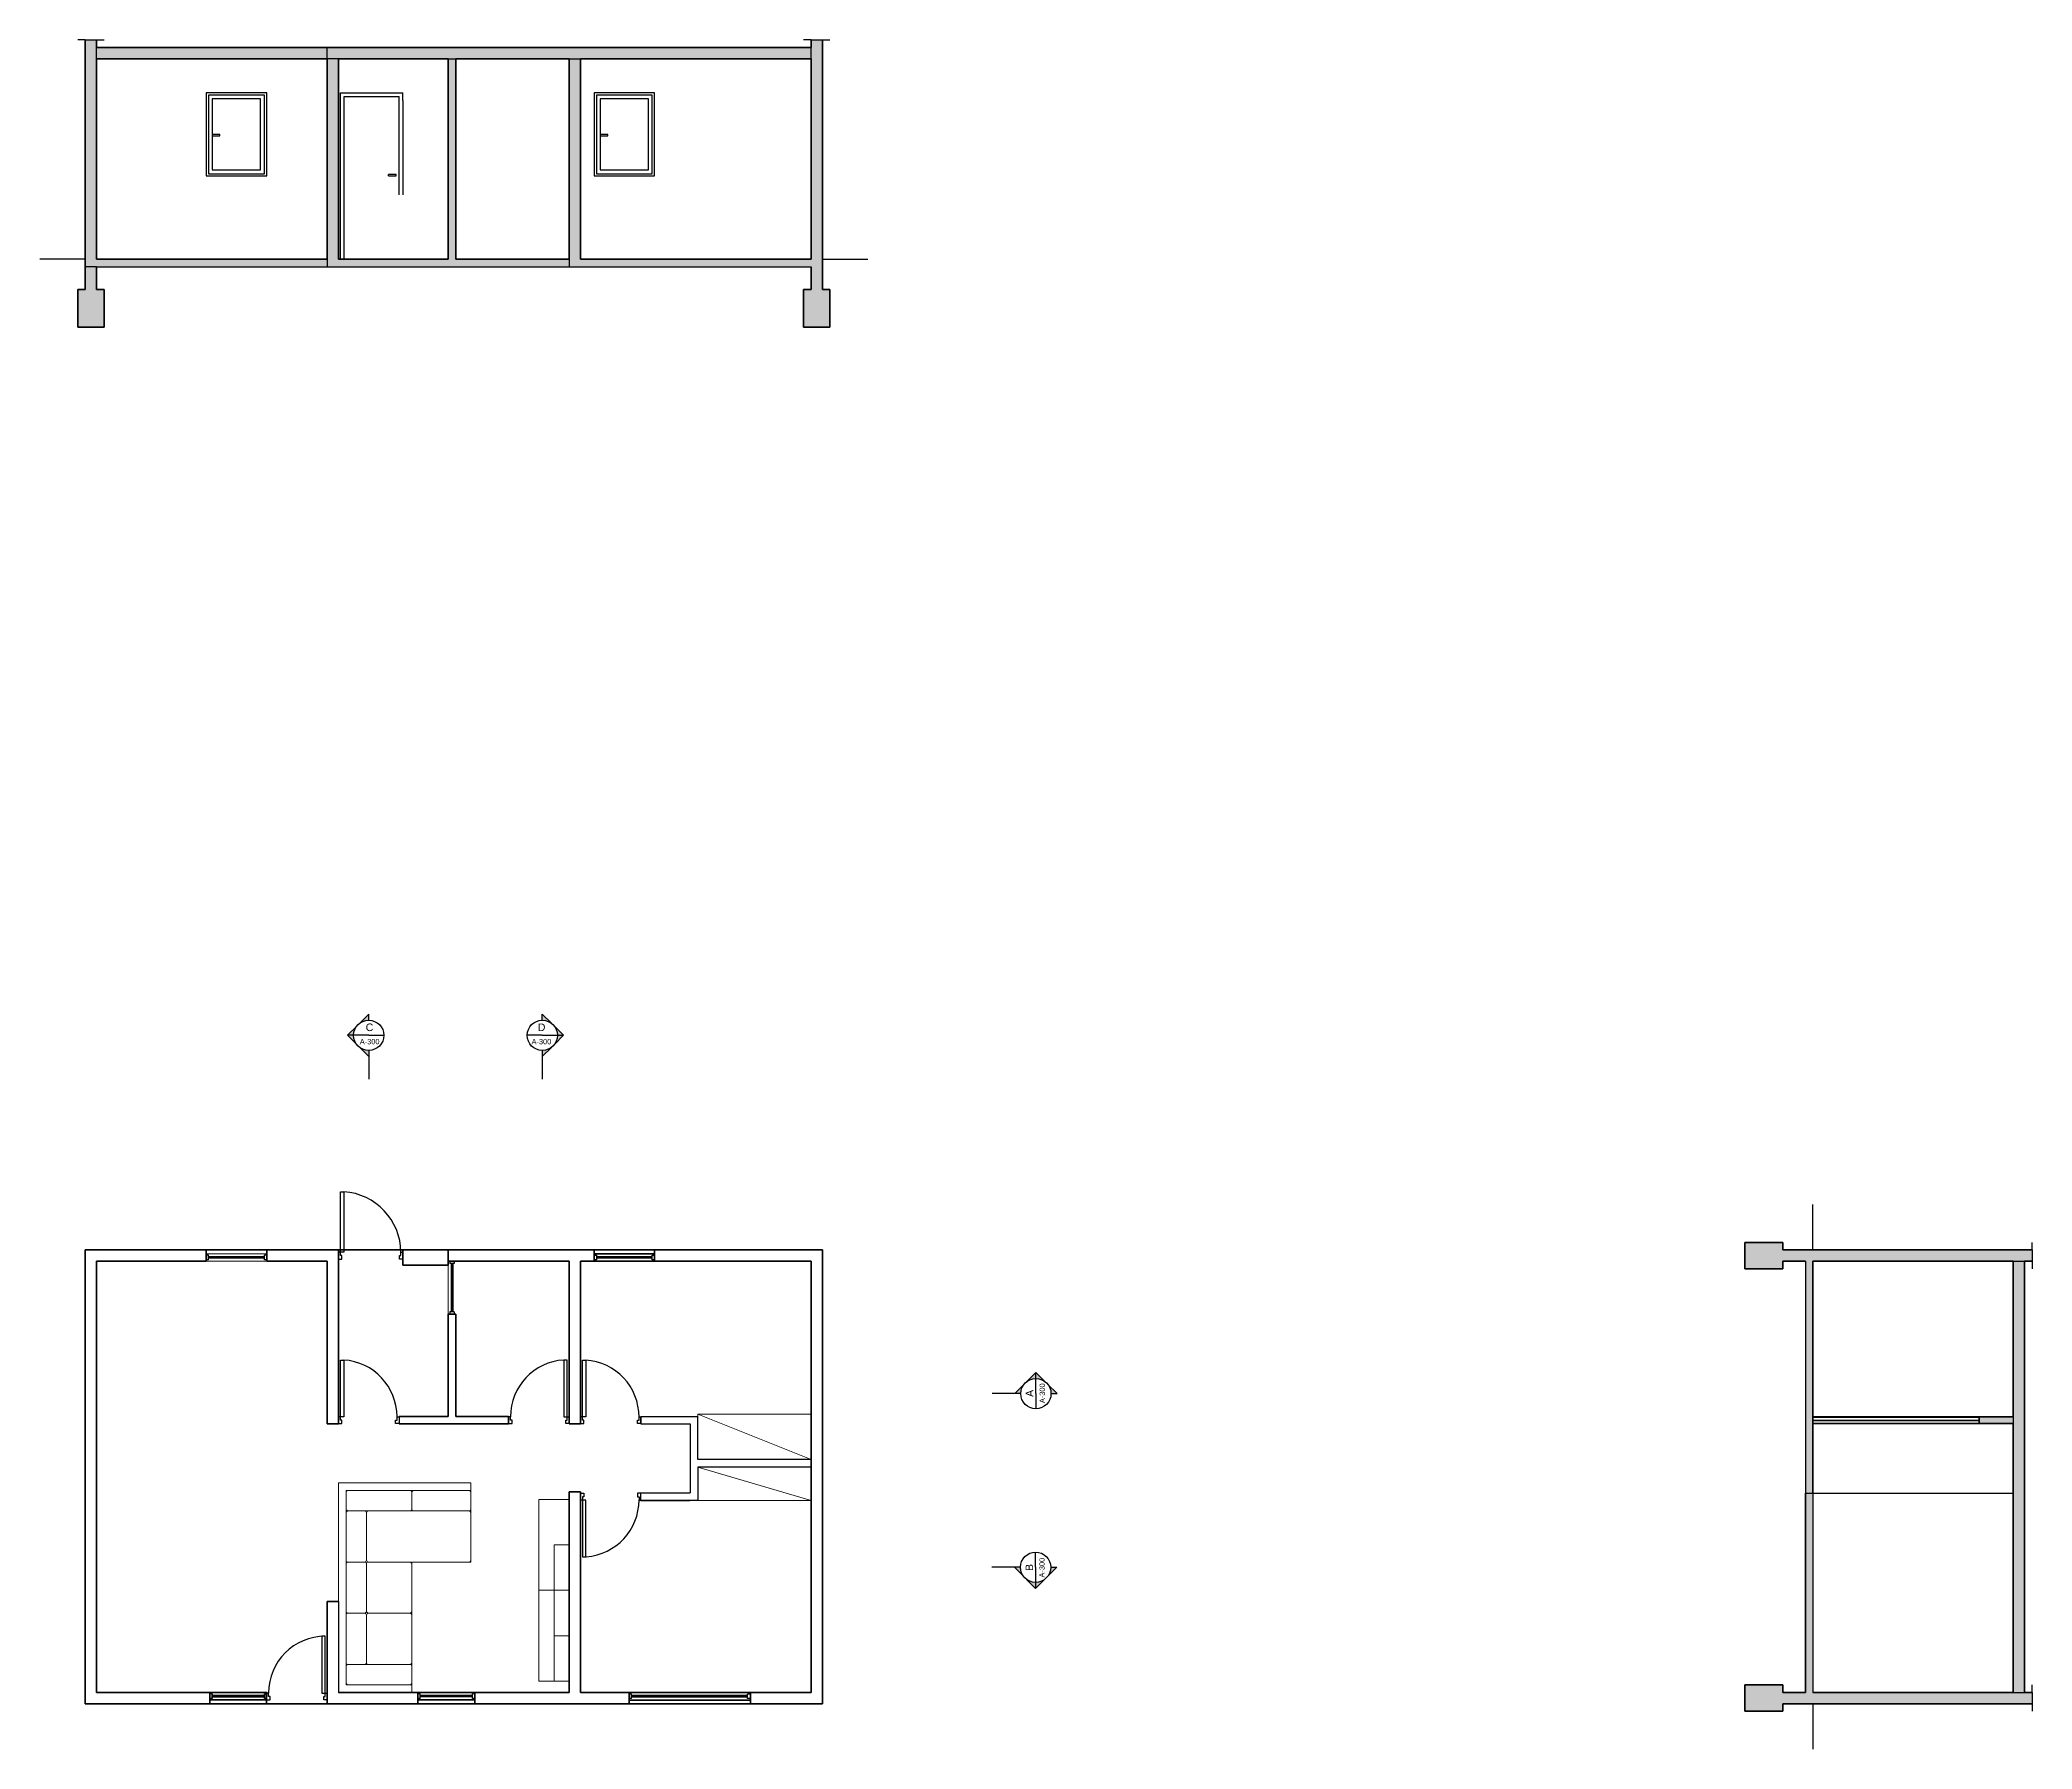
# Model space of a CAD drawing. Header units: millimetres. Extents: x -15.3 to 26.3, y -6.6 to 31.3.
# Drawn here: x -0.01 to 26.34, y 8.68 to 31.28 of the extents above; entities that cross this region are included whole.
import ezdxf

# ---------------------------------------------------------------- set-up
doc = ezdxf.new("R2010")
doc.units = ezdxf.units.MM
doc.linetypes.add('ACAD_ISO10W100', pattern=[18, 12, -3, 0, -3])
doc.linetypes.add('HIDDEN', pattern=[0.375, 0.25, -0.125])
for name, color, linetype, lineweight in [('A-DOOR-FULL', 4, 'Continuous', 25), ('A-FLOR-LEVL', 7, 'Continuous', 35), ('A-FURN', 8, 'Continuous', 18), ('A-GLAZ-FULL', 4, 'Continuous', 25), ('A-SECT-MCUT', 7, 'Continuous', 35), ('A-WALL-FULL', 7, 'Continuous', 35), ('A-WALL-FULL-EXTR', 7, 'Continuous', 35), ('A-WALL-FULL-INTR', 7, 'Continuous', 35)]:
    doc.layers.add(name, color=color, linetype=linetype, lineweight=lineweight)
for name, color, linetype in [('Infissi', 5, 'Continuous'), ('retino', 254, 'ACAD_ISO10W100'), ('sezioni', 7, 'ACAD_ISO10W100')]:
    doc.layers.add(name, color=color, linetype=linetype)
doc.styles.get("Standard").update_dxf_attribs({"font": 'arial.ttf'})

msp = doc.modelspace()

# ---------------------------------------------------------------- hatches: boundary and pattern name
at = {"layer": 'Infissi'}
h = msp.add_hatch(color=256, dxfattribs=at)
h.dxf.hatch_style = 1
h.paths.add_polyline_path([(4.336, 17.917, -0.162278), (4.216, 17.957), (4.336, 17.837), (4.336, 17.847), (4.336, 17.867)])
h.paths.add_polyline_path([(4.136, 18.117), (4.086, 18.117), (4.066, 18.117), (4.056, 18.117), (4.176, 17.997, -0.162278)])
h.paths.add_polyline_path([(4.176, 18.237), (4.056, 18.117), (4.066, 18.117), (4.086, 18.117), (4.136, 18.117, -0.162278)])
h.paths.add_polyline_path([(4.336, 18.367), (4.336, 18.397), (4.216, 18.277, -0.162278), (4.336, 18.317)])
h = msp.add_hatch(color=256, dxfattribs=at)
h.dxf.hatch_style = 1
h.paths.add_polyline_path([(6.751, 17.957, -0.162278), (6.631, 17.917), (6.631, 17.867), (6.631, 17.847), (6.631, 17.837)])
h.paths.add_polyline_path([(6.911, 18.117), (6.901, 18.117), (6.881, 18.117), (6.831, 18.117, -0.162278), (6.791, 17.997)])
h.paths.add_polyline_path([(6.791, 18.237, -0.162278), (6.831, 18.117), (6.881, 18.117), (6.901, 18.117), (6.911, 18.117)])
h.paths.add_polyline_path([(6.631, 18.397), (6.631, 18.367), (6.631, 18.317, -0.162278), (6.751, 18.277)])
h = msp.add_hatch(color=256, dxfattribs=at)
h.dxf.hatch_style = 1
h.paths.add_polyline_path([(12.999, 13.499), (12.879, 13.379), (12.889, 13.379), (12.909, 13.379), (12.959, 13.379, -0.162278)])
h.paths.add_polyline_path([(13.159, 13.629), (13.159, 13.649), (13.159, 13.659), (13.039, 13.539, -0.162278), (13.159, 13.579)])
h.paths.add_polyline_path([(13.159, 13.659), (13.159, 13.649), (13.159, 13.629), (13.159, 13.579, -0.162278), (13.279, 13.539)])
h.paths.add_polyline_path([(13.319, 13.499, -0.162278), (13.359, 13.379), (13.409, 13.379), (13.439, 13.379)])
h = msp.add_hatch(color=256, dxfattribs=at)
h.dxf.hatch_style = 1
edge = h.paths.add_edge_path()
edge.add_line((12.955, 11.084), (12.905, 11.084))
edge.add_line((12.905, 11.084), (12.877, 11.084))
edge.add_line((12.877, 11.084), (12.875, 11.084))
edge.add_line((12.875, 11.084), (12.995, 10.964))
edge.add_arc((13.155, 11.084), 0.2, 180, 216.8699, ccw=False)
edge = h.paths.add_edge_path()
edge.add_arc((13.155, 11.084), 0.2, 233.1301, 270, ccw=False)
edge.add_line((13.035, 10.924), (13.155, 10.804))
edge.add_line((13.155, 10.804), (13.155, 10.814))
edge.add_line((13.155, 10.814), (13.155, 10.834))
edge.add_line((13.155, 10.834), (13.155, 10.884))
edge = h.paths.add_edge_path()
edge.add_arc((13.155, 11.084), 0.2, 270, 306.8699, ccw=False)
edge.add_line((13.155, 10.884), (13.155, 10.834))
edge.add_line((13.155, 10.834), (13.155, 10.814))
edge.add_line((13.155, 10.814), (13.155, 10.804))
edge.add_line((13.155, 10.804), (13.275, 10.924))
edge = h.paths.add_edge_path()
edge.add_line((13.435, 11.084), (13.405, 11.084))
edge.add_line((13.405, 11.084), (13.355, 11.084))
edge.add_arc((13.155, 11.084), 0.2, -36.8699, 0, ccw=False)
edge.add_line((13.315, 10.964), (13.435, 11.084))
at = {"layer": 'retino'}
h = msp.add_hatch(color=256, dxfattribs=at)
h.dxf.hatch_style = 1
h.paths.add_polyline_path([(5.486, 31.029), (5.386, 31.029), (5.386, 28.379), (3.936, 28.379), (3.936, 31.029), (3.786, 31.029), (3.786, 28.379), (3.786, 28.279), (6.986, 28.279), (6.986, 28.379), (5.486, 28.379), (5.486, 29.299)])
h.paths.add_polyline_path([(7.136, 31.029), (6.986, 31.029), (6.986, 28.379), (6.986, 28.279), (10.186, 28.279), (10.18, 28.379), (7.136, 28.379)])
h.paths.add_polyline_path([(10.336, 31.279), (10.186, 31.279), (10.186, 31.179), (10.186, 31.029), (10.186, 28.429), (10.186, 28.379), (10.18, 28.379), (10.186, 28.279), (10.186, 27.979), (10.086, 27.979), (10.086, 27.479), (10.436, 27.479), (10.436, 27.979), (10.336, 27.979), (10.336, 28.279)])
h.paths.add_polyline_path([(10.186, 31.179), (3.786, 31.179), (3.786, 31.029), (3.936, 31.029), (5.386, 31.029), (5.486, 31.029), (6.986, 31.029), (7.136, 31.029), (10.186, 31.029)])
h.paths.add_polyline_path([(3.786, 31.179), (0.736, 31.179), (0.736, 31.029), (3.786, 31.029)])
h.paths.add_polyline_path([(0.736, 31.029), (0.736, 31.179), (0.736, 31.279), (0.586, 31.279), (0.586, 28.279), (0.736, 28.279), (3.786, 28.279), (3.786, 28.379), (0.736, 28.379), (0.736, 28.429)])
h.paths.add_polyline_path([(0.836, 27.979), (0.736, 27.979), (0.736, 28.279), (0.586, 28.279), (0.586, 27.979), (0.486, 27.979), (0.486, 27.479), (0.836, 27.479)])
h = msp.add_hatch(color=256, dxfattribs=at)
h.dxf.hatch_style = 1
h.paths.add_polyline_path([(23.436, 15.129), (23.336, 15.129), (23.336, 12.062), (23.436, 12.062)])
h.paths.add_polyline_path([(23.336, 15.279), (23.036, 15.279), (23.036, 15.379), (22.536, 15.379), (22.536, 15.029), (23.036, 15.029), (23.036, 15.129), (23.336, 15.129)])
h.paths.add_polyline_path([(26.336, 15.279), (23.336, 15.279), (23.336, 15.129), (23.436, 15.129), (23.486, 15.129), (26.086, 15.129), (26.236, 15.129), (26.336, 15.129)])
h = msp.add_hatch(color=256, dxfattribs=at)
h.dxf.hatch_style = 1
h.paths.add_polyline_path([(23.336, 9.429), (23.036, 9.429), (23.036, 9.529), (22.536, 9.529), (22.536, 9.179), (23.036, 9.179), (23.036, 9.279), (23.336, 9.279)])
h.paths.add_polyline_path([(26.336, 9.429), (26.236, 9.429), (26.086, 9.429), (23.486, 9.429), (23.436, 9.429), (23.336, 9.429), (23.336, 9.279), (26.336, 9.279)])
h.paths.add_polyline_path([(23.436, 12.062), (23.336, 12.062), (23.336, 9.429), (23.436, 9.429)])
h.paths.add_polyline_path([(26.236, 15.129), (26.086, 15.129), (26.086, 9.429), (26.236, 9.429)])
h = msp.add_hatch(color=256, dxfattribs=at)
h.dxf.hatch_style = 1
h.paths.add_polyline_path([(26.086, 13.073), (25.636, 13.073), (25.636, 13.068), (25.636, 13.023), (25.636, 12.983), (26.086, 12.983)])

# ---------------------------------------------------------------- linework, layer by layer
for p, q in [((10.336, 31.279), (10.336, 27.979)), ((3.786, 31.029), (3.786, 28.379)), ((5.486, 31.029), (5.486, 28.379)), ((0.586, 28.379), (-0.014, 28.379)), ((0.736, 28.379), (3.786, 28.379)), ((0.736, 28.279), (10.186, 28.279)), ((10.336, 28.379), (10.936, 28.379)), ((23.436, 15.279), (23.436, 15.879)), ((23.036, 15.029), (22.536, 15.029)), ((23.336, 15.129), (23.336, 9.429)), ((23.436, 15.129), (23.436, 13.073)), ((23.436, 15.129), (23.436, 9.429)), ((7.136, 12.979), (7.136, 13.079)), ((7.936, 13.079), (8.686, 13.079)), ((7.936, 12.979), (8.586, 12.979)), ((8.586, 12.979), (8.586, 12.068)), ((8.686, 12.508), (8.686, 13.079)), ((25.636, 13.073), (25.636, 12.983)), ((25.636, 13.073), (26.086, 13.073)), ((25.636, 12.983), (26.086, 12.983)), ((10.186, 12.508), (8.686, 12.508)), ((10.186, 12.408), (8.686, 12.408)), ((8.686, 12.408), (8.686, 11.968)), ((6.986, 12.079), (6.986, 9.679)), ((6.986, 11.979), (6.986, 9.579)), ((8.686, 11.968), (7.934, 11.968)), ((7.936, 12.068), (8.586, 12.068)), ((7.936, 11.972), (7.936, 11.968)), ((8.686, 11.968), (8.586, 11.968)), ((4.306, 11.829), (4.306, 11.829)), ((3.936, 10.629), (3.936, 9.429)), ((5.737, 9.329), (5.737, 9.329)), ((8.53, 9.327), (8.53, 9.327)), ((9.386, 9.331), (9.386, 9.327)), ((23.436, 9.279), (23.436, 8.679))]:
    msp.add_line(p, q)
at = {"layer": 'A-DOOR-FULL'}
msp.add_line((4.736, 13.079), (4.736, 12.979), dxfattribs=at)
for points in [[(4.006, 16.049), (4.006, 15.249), (3.961, 15.249), (3.961, 16.049), (4.006, 16.049)], [(3.961, 15.249), (3.936, 15.249), (3.936, 15.159), (3.981, 15.159), (3.981, 15.204), (3.961, 15.204), (3.961, 15.249)], [(4.761, 15.249), (4.786, 15.249), (4.786, 15.159), (4.741, 15.159), (4.741, 15.204), (4.761, 15.204), (4.761, 15.249)], [(4.006, 13.824), (4.006, 13.074), (3.961, 13.074), (3.961, 13.824), (4.006, 13.824)], [(6.916, 13.824), (6.916, 13.074), (6.961, 13.074), (6.961, 13.824), (6.916, 13.824)], [(7.206, 13.823), (7.206, 13.073), (7.161, 13.073), (7.161, 13.823), (7.206, 13.823)], [(3.961, 13.074), (3.936, 13.074), (3.936, 12.984), (3.981, 12.984), (3.981, 13.029), (3.961, 13.029), (3.961, 13.074)], [(4.711, 13.074), (4.736, 13.074), (4.736, 12.984), (4.691, 12.984), (4.691, 13.029), (4.711, 13.029), (4.711, 13.074)], [(6.211, 13.074), (6.186, 13.074), (6.186, 12.984), (6.231, 12.984), (6.231, 13.029), (6.211, 13.029), (6.211, 13.074)], [(6.961, 13.074), (6.986, 13.074), (6.986, 12.984), (6.941, 12.984), (6.941, 13.029), (6.961, 13.029), (6.961, 13.074)], [(7.161, 13.073), (7.136, 13.073), (7.136, 12.983), (7.181, 12.983), (7.181, 13.028), (7.161, 13.028), (7.161, 13.073)], [(7.911, 13.073), (7.936, 13.073), (7.936, 12.983), (7.891, 12.983), (7.891, 13.028), (7.911, 13.028), (7.911, 13.073)], [(7.161, 11.972), (7.136, 11.972), (7.136, 12.062), (7.181, 12.062), (7.181, 12.017), (7.161, 12.017), (7.161, 11.972)], [(7.206, 11.222), (7.206, 11.972), (7.161, 11.972), (7.161, 11.222), (7.206, 11.222)], [(7.911, 11.972), (7.936, 11.972), (7.936, 12.062), (7.891, 12.062), (7.891, 12.017), (7.911, 12.017), (7.911, 11.972)], [(3.715, 10.171), (3.715, 9.421), (3.76, 9.421), (3.76, 10.171), (3.715, 10.171)], [(3.01, 9.421), (2.985, 9.421), (2.985, 9.331), (3.03, 9.331), (3.03, 9.376), (3.01, 9.376), (3.01, 9.421)], [(3.76, 9.421), (3.785, 9.421), (3.785, 9.331), (3.74, 9.331), (3.74, 9.376), (3.76, 9.376), (3.76, 9.421)]]:
    msp.add_lwpolyline(points, dxfattribs=at)
for centre, radius, start, end in [((3.951, 15.241), 0.81, 0.5593, 86.1246), ((3.958, 13.073), 0.752, 0.1972, 86.3819), ((6.958, 13.078), 0.747, 93.2225, 180.2924), ((7.158, 13.072), 0.752, 359.8768, 86.3819), ((7.158, 11.973), 0.752, 274.0783, 0.0751), ((3.763, 9.42), 0.752, 90.1897, 179.9249)]:
    msp.add_arc(centre, radius, start, end, dxfattribs=at)
at = {"layer": 'A-FLOR-LEVL'}
for p, q in [((2.186, 15.279), (2.986, 15.279)), ((3.936, 15.279), (4.786, 15.279)), ((2.186, 9.279), (3.786, 9.279)), ((2.186, 9.279), (3.786, 9.279)), ((2.986, 9.279), (4.586, 9.279)), ((5.737, 9.429), (4.987, 9.429)), ((5.737, 9.329), (4.987, 9.329)), ((4.987, 9.279), (6.587, 9.279)), ((5.737, 9.429), (5.737, 9.329)), ((9.386, 9.327), (7.78, 9.327)), ((8.586, 9.279), (10.186, 9.279))]:
    msp.add_line(p, q, dxfattribs=at)
msp.add_lwpolyline([(2.985, 9.279), (2.985, 9.329), (2.985, 9.429), (2.235, 9.429), (2.235, 9.279)], dxfattribs=at)
at = {"layer": 'A-FURN', "linetype": 'HIDDEN'}
msp.add_line((1.443, 15.129), (0.933, 15.129), dxfattribs=at)
at = {"layer": 'A-FURN'}
for p, q in [((2.986, 15.229), (2.186, 15.229)), ((2.986, 15.129), (2.186, 15.129)), ((5.386, 15.079), (5.386, 14.429)), ((8.686, 13.108), (10.186, 12.508)), ((8.686, 12.408), (10.186, 11.968)), ((5.686, 12.199), (5.686, 11.152)), ((4.036, 12.074), (4.036, 12.099)), ((4.063, 12.099), (4.036, 12.099)), ((4.881, 12.099), (4.93, 12.099)), ((4.906, 11.854), (4.906, 12.074)), ((8.686, 11.968), (10.186, 11.968)), ((4.306, 11.829), (4.061, 11.829)), ((4.881, 11.829), (4.931, 11.829)), ((4.281, 11.152), (4.06, 11.152)), ((4.329, 11.152), (5.686, 11.152)), ((4.906, 11.152), (4.906, 9.429)), ((3.936, 9.429), (3.936, 10.629)), ((4.036, 10.476), (4.036, 10.501)), ((4.281, 10.476), (4.06, 10.476)), ((4.06, 10.476), (4.061, 10.476)), ((4.331, 10.476), (4.881, 10.476)), ((4.906, 10.476), (4.906, 10.501)), ((6.786, 10.179), (6.986, 10.179)), ((4.306, 9.799), (4.061, 9.799)), ((4.906, 9.429), (3.936, 9.429))]:
    msp.add_line(p, q, dxfattribs=at)
for points in [[(8.686, 13.079), (8.686, 13.108), (10.186, 13.108)], [(4.906, 9.429), (3.936, 9.429), (3.936, 12.199), (5.686, 12.199)], [(4.906, 9.529), (4.036, 9.529), (4.036, 12.074)], [(4.063, 12.099), (4.881, 12.099)], [(4.931, 12.099), (5.686, 12.099)], [(6.986, 9.579), (6.586, 9.579), (6.586, 11.979), (6.986, 11.979), (6.986, 9.579), (6.786, 9.579), (6.786, 10.179), (6.786, 10.779), (6.986, 10.779)], [(4.306, 11.829), (4.881, 11.829)], [(4.306, 11.177), (4.306, 11.804)], [(4.931, 11.829), (5.662, 11.829)], [(6.986, 11.379), (6.786, 11.379), (6.786, 10.779), (6.586, 10.779)], [(4.306, 10.501), (4.306, 11.128)], [(4.306, 9.822), (4.306, 10.451)], [(4.884, 9.799), (4.306, 9.799)]]:
    msp.add_lwpolyline(points, dxfattribs=at)
for centre, radius, start, end in [((4.062, 12.073), 0.0263, 87.2208, 177.2208), ((4.88, 12.074), 0.0253, 359.2452, 89.2452), ((4.932, 12.073), 0.0261, 92.4399, 177.5601), ((5.659, 12.072), 0.0267, 3.515, 86.485), ((4.065, 11.859), 0.0302, 189.1992, 260.8008), ((4.063, 11.802), 0.0273, 94.6897, 175.3103), ((4.063, 11.802), 0.0273, 85.3103, 85.3466), ((4.28, 11.803), 0.0258, 1.6966, 88.3034), ((4.333, 11.802), 0.0273, 94.5927, 175.4073), ((4.879, 11.856), 0.0272, 274.4193, 355.5807), ((4.931, 11.854), 0.0252, 180.3598, 270.3598), ((5.661, 11.853), 0.0243, 268.3173, 358.3173), ((5.66, 11.804), 0.0254, 3.5994, 85.9614), ((4.06, 11.177), 0.0247, 179.3453, 269.3453), ((4.063, 11.125), 0.027, 95.2212, 176.0881), ((4.28, 11.178), 0.0257, 271.4707, 358.5293), ((4.28, 11.127), 0.0253, 3.4232, 89.4783), ((4.334, 11.18), 0.0281, 185.943, 264.057), ((4.33, 11.128), 0.0244, 88.5467, 185.632), ((4.874, 11.121), 0.0321, 11.5402, 78.4598), ((5.66, 11.178), 0.0258, 271.7825, 358.2175), ((4.064, 10.504), 0.0281, 186.0425, 263.9575), ((4.061, 10.451), 0.0248, 89.6436, 180.3564), ((4.276, 10.505), 0.0297, 278.4484, 351.5516), ((4.278, 10.448), 0.0273, 4.6925, 85.3075), ((4.337, 10.507), 0.0323, 191.8397, 258.1603), ((4.334, 10.448), 0.0283, 96.3492, 173.6508), ((4.874, 10.507), 0.0318, 281.2525, 348.7475), ((4.878, 10.448), 0.0274, 355.1836, 85.1836), ((4.061, 9.824), 0.025, 180.0766, 269.9234), ((4.062, 9.772), 0.0265, 93.0856, 176.9144), ((4.281, 9.824), 0.0251, 270.2568, 356.3631), ((4.33, 9.823), 0.0243, 178.2484, 268.2484), ((4.88, 9.825), 0.026, 272.1864, 357.8136), ((4.882, 9.775), 0.0236, 3.5523, 93.5523), ((4.066, 9.559), 0.0308, 189.9884, 260.0116), ((4.876, 9.558), 0.0295, 278.1405, 8.1405)]:
    msp.add_arc(centre, radius, start, end, dxfattribs=at)
at = {"layer": 'A-GLAZ-FULL'}
for p, q in [((2.216, 15.209), (2.186, 15.209)), ((2.216, 15.149), (2.186, 15.149)), ((2.216, 15.149), (2.216, 15.209)), ((2.956, 15.189), (2.216, 15.189)), ((2.956, 15.179), (2.216, 15.179)), ((2.956, 15.169), (2.216, 15.169)), ((2.986, 15.209), (2.956, 15.209)), ((2.956, 15.149), (2.956, 15.209)), ((2.986, 15.149), (2.956, 15.149)), ((5.406, 15.129), (5.406, 15.099)), ((5.466, 15.099), (5.406, 15.099)), ((5.426, 15.099), (5.426, 14.459)), ((5.436, 15.099), (5.436, 14.459)), ((5.446, 15.099), (5.446, 14.459)), ((5.466, 15.129), (5.466, 15.099)), ((8.086, 15.189), (7.346, 15.189)), ((8.086, 15.179), (7.346, 15.179)), ((8.086, 15.169), (7.346, 15.169)), ((5.466, 14.459), (5.406, 14.459)), ((5.406, 14.459), (5.406, 14.429)), ((5.466, 14.459), (5.466, 14.429)), ((5.017, 9.409), (4.987, 9.409)), ((5.017, 9.349), (4.987, 9.349)), ((5.017, 9.349), (5.017, 9.409)), ((5.707, 9.389), (5.017, 9.389)), ((5.707, 9.379), (5.017, 9.379)), ((5.707, 9.369), (5.017, 9.369)), ((5.737, 9.409), (5.707, 9.409)), ((5.707, 9.349), (5.707, 9.409)), ((5.737, 9.349), (5.707, 9.349)), ((7.81, 9.407), (7.78, 9.407)), ((7.81, 9.347), (7.78, 9.347)), ((7.81, 9.347), (7.81, 9.407)), ((9.346, 9.387), (7.81, 9.387)), ((9.346, 9.377), (7.81, 9.377)), ((9.346, 9.367), (7.81, 9.367)), ((9.386, 9.407), (9.346, 9.407)), ((9.346, 9.347), (9.346, 9.407)), ((9.386, 9.347), (9.346, 9.347))]:
    msp.add_line(p, q, dxfattribs=at)
for points in [[(7.316, 15.209), (7.346, 15.209), (7.346, 15.149), (7.316, 15.149)], [(8.116, 15.149), (8.086, 15.149), (8.086, 15.209), (8.116, 15.209)], [(2.265, 9.409), (2.265, 9.349), (2.235, 9.349), (2.265, 9.349), (2.265, 9.409), (2.235, 9.409)]]:
    msp.add_lwpolyline(points, dxfattribs=at)
for points in [[(2.955, 9.389), (2.265, 9.389)], [(2.955, 9.379), (2.265, 9.379)], [(2.955, 9.369), (2.265, 9.369)], [(2.985, 9.349), (2.955, 9.349), (2.955, 9.409), (2.985, 9.409), (2.955, 9.409), (2.955, 9.349)]]:
    msp.add_lwpolyline(points, close=True, dxfattribs=at)
at = {"layer": 'A-SECT-MCUT', "color": 7, "true_color": 0xffffff}
msp.add_line((8.116, 15.229), (7.316, 15.229), dxfattribs=at)
at = {"layer": 'A-SECT-MCUT'}
for p, q in [((2.985, 9.329), (2.235, 9.329)), ((7.78, 9.429), (7.78, 9.279)), ((9.386, 9.279), (9.386, 9.429))]:
    msp.add_line(p, q, dxfattribs=at)
at = {"layer": 'A-WALL-FULL'}
for p, q in [((0.586, 28.279), (0.586, 31.279)), ((0.736, 31.179), (0.736, 31.279)), ((10.186, 31.179), (10.186, 31.279)), ((10.336, 28.279), (10.336, 31.279)), ((0.736, 28.429), (0.736, 31.029)), ((3.786, 28.379), (3.786, 31.029)), ((3.936, 28.379), (3.936, 31.029)), ((6.986, 28.379), (6.986, 31.029)), ((7.136, 28.379), (7.136, 31.029)), ((10.186, 28.429), (10.186, 31.029)), ((0.586, 28.279), (0.586, 27.979)), ((0.736, 28.379), (0.736, 28.429)), ((0.736, 28.279), (0.736, 27.979)), ((10.186, 28.379), (10.186, 28.429)), ((10.186, 28.279), (10.186, 27.979)), ((10.336, 28.279), (10.336, 27.979)), ((0.586, 27.979), (0.486, 27.979)), ((0.486, 27.979), (0.486, 27.479)), ((0.836, 27.979), (0.736, 27.979)), ((0.836, 27.479), (0.836, 27.979)), ((10.186, 27.979), (10.086, 27.979)), ((10.086, 27.979), (10.086, 27.479)), ((10.436, 27.979), (10.336, 27.979)), ((10.436, 27.479), (10.436, 27.979)), ((0.486, 27.479), (0.836, 27.479)), ((10.086, 27.479), (10.436, 27.479)), ((23.036, 15.379), (22.536, 15.379)), ((22.536, 15.379), (22.536, 15.029)), ((23.036, 15.279), (23.036, 15.379)), ((22.536, 15.029), (23.036, 15.029)), ((23.336, 15.279), (23.036, 15.279)), ((23.336, 15.129), (23.036, 15.129)), ((23.036, 15.029), (23.036, 15.129)), ((23.336, 15.279), (26.336, 15.279)), ((23.436, 15.129), (23.486, 15.129)), ((23.486, 15.129), (26.086, 15.129)), ((26.086, 15.129), (26.086, 13.073)), ((26.236, 15.129), (26.236, 9.429)), ((26.236, 15.129), (26.336, 15.129)), ((6.986, 12.979), (7.136, 12.979)), ((26.086, 12.983), (26.086, 9.429)), ((6.986, 12.079), (7.136, 12.079)), ((23.036, 9.529), (22.536, 9.529)), ((22.536, 9.529), (22.536, 9.179)), ((23.036, 9.429), (23.036, 9.529)), ((23.336, 9.429), (23.036, 9.429)), ((23.336, 9.279), (23.036, 9.279)), ((23.036, 9.179), (23.036, 9.279)), ((23.336, 9.279), (26.336, 9.279)), ((23.436, 9.429), (23.486, 9.429)), ((23.486, 9.429), (26.086, 9.429)), ((26.236, 9.429), (26.336, 9.429)), ((22.536, 9.179), (23.036, 9.179))]:
    msp.add_line(p, q, dxfattribs=at)
at = {"layer": 'A-WALL-FULL-EXTR'}
for p, q in [((0.736, 31.179), (10.186, 31.179)), ((0.736, 31.029), (3.786, 31.029)), ((3.936, 31.029), (5.386, 31.029)), ((5.486, 31.029), (6.986, 31.029)), ((7.136, 31.029), (10.186, 31.029)), ((10.186, 31.029), (10.186, 28.379)), ((0.736, 28.379), (3.786, 28.379)), ((3.936, 28.379), (5.386, 28.379)), ((5.486, 28.379), (6.986, 28.379)), ((7.136, 28.379), (10.186, 28.379)), ((0.586, 9.279), (0.586, 15.279)), ((0.736, 9.429), (0.736, 15.129)), ((2.186, 15.279), (2.186, 15.129)), ((2.986, 15.279), (2.986, 15.129)), ((2.986, 15.279), (3.786, 15.279)), ((2.986, 15.129), (3.786, 15.129)), ((3.786, 15.279), (3.936, 15.279)), ((3.786, 12.979), (3.786, 15.129)), ((3.936, 12.979), (3.936, 15.279)), ((10.336, 15.279), (5.386, 15.279)), ((5.386, 15.279), (5.386, 15.129)), ((6.986, 15.129), (5.386, 15.129)), ((6.986, 15.129), (5.386, 15.129)), ((6.986, 12.979), (6.986, 15.129)), ((7.136, 12.979), (7.136, 15.129)), ((7.136, 15.129), (10.186, 15.129)), ((7.316, 15.279), (7.316, 15.129)), ((8.116, 15.279), (8.116, 15.129)), ((10.186, 9.429), (10.186, 15.129)), ((10.336, 9.279), (10.336, 15.279)), ((3.786, 12.979), (3.936, 12.979)), ((6.986, 12.979), (6.986, 12.979)), ((23.436, 13.073), (23.436, 13.068)), ((23.436, 13.068), (25.636, 13.068)), ((25.636, 13.023), (23.436, 13.023)), ((25.636, 13.068), (25.636, 13.023)), ((6.986, 9.429), (6.986, 12.079)), ((7.136, 9.429), (7.136, 12.079)), ((3.786, 9.279), (3.786, 10.629)), ((3.786, 10.629), (3.936, 10.629)), ((0.586, 9.279), (2.186, 9.279)), ((2.235, 9.429), (0.736, 9.429)), ((4.987, 9.279), (3.786, 9.279)), ((4.986, 9.429), (3.936, 9.429)), ((4.987, 9.279), (4.987, 9.429)), ((5.786, 9.429), (5.737, 9.429)), ((5.737, 9.329), (5.737, 9.279)), ((6.986, 9.429), (5.786, 9.429)), ((8.586, 9.279), (5.786, 9.279)), ((7.136, 9.429), (10.186, 9.429)), ((10.186, 9.279), (10.336, 9.279))]:
    msp.add_line(p, q, dxfattribs=at)
for points in [[(2.186, 15.279), (0.586, 15.279)], [(2.186, 15.129), (0.736, 15.129)]]:
    msp.add_lwpolyline(points, dxfattribs=at)
at = {"layer": 'A-WALL-FULL-INTR'}
for p, q in [((5.386, 28.379), (5.386, 31.029)), ((5.486, 28.379), (5.486, 31.029)), ((3.961, 28.379), (4.011, 28.379)), ((4.786, 28.379), (4.736, 28.379)), ((4.786, 15.079), (4.786, 15.279)), ((4.786, 15.279), (5.386, 15.279)), ((4.786, 15.079), (5.386, 15.079)), ((5.386, 15.079), (5.386, 15.129)), ((5.386, 14.429), (5.386, 13.079)), ((5.486, 14.429), (5.386, 14.429)), ((5.486, 14.429), (5.486, 13.079)), ((4.736, 13.079), (5.386, 13.079)), ((4.736, 12.979), (6.186, 12.979)), ((6.186, 13.079), (5.486, 13.079)), ((6.186, 12.979), (6.186, 13.079)), ((7.936, 13.079), (7.936, 12.979)), ((23.436, 13.073), (26.086, 13.073)), ((23.436, 12.983), (26.086, 12.983)), ((25.636, 13.068), (25.636, 13.073)), ((25.636, 13.023), (25.636, 12.983)), ((7.934, 11.968), (7.934, 11.968)), ((7.936, 12.062), (7.936, 12.068)), ((7.936, 11.968), (8.584, 11.968)), ((8.584, 12.068), (8.584, 12.068))]:
    msp.add_line(p, q, dxfattribs=at)
at = {"layer": 'Infissi'}
for p, q in [((2.986, 30.579), (2.186, 30.579)), ((2.186, 30.579), (2.186, 29.479)), ((2.986, 29.479), (2.986, 30.579)), ((3.961, 30.579), (4.786, 30.579)), ((3.961, 30.479), (3.961, 30.579)), ((4.786, 30.479), (4.786, 30.579)), ((8.116, 30.579), (7.316, 30.579)), ((7.316, 30.579), (7.316, 29.479)), ((8.116, 29.479), (8.116, 30.579)), ((2.956, 30.549), (2.216, 30.549)), ((2.216, 30.549), (2.216, 29.509)), ((2.266, 30.499), (2.266, 29.559)), ((2.906, 30.499), (2.266, 30.499)), ((2.906, 29.559), (2.906, 30.499)), ((2.956, 29.509), (2.956, 30.549)), ((3.961, 28.379), (3.961, 30.479)), ((4.011, 30.529), (4.736, 30.529)), ((4.011, 28.379), (4.011, 30.529)), ((4.736, 29.229), (4.736, 30.529)), ((4.786, 30.479), (4.786, 29.229)), ((8.086, 30.549), (7.346, 30.549)), ((7.346, 30.549), (7.346, 29.509)), ((8.036, 30.499), (7.396, 30.499)), ((7.396, 30.499), (7.396, 29.559)), ((8.036, 29.559), (8.036, 30.499)), ((8.086, 29.509), (8.086, 30.549)), ((2.366, 30.029), (2.266, 30.029)), ((2.266, 30.009), (2.366, 30.009)), ((2.366, 30.009), (2.366, 30.029)), ((7.496, 30.029), (7.396, 30.029)), ((7.396, 30.009), (7.496, 30.009)), ((7.496, 30.009), (7.496, 30.029)), ((2.266, 29.559), (2.906, 29.559)), ((7.396, 29.559), (8.036, 29.559)), ((2.186, 29.479), (2.986, 29.479)), ((2.216, 29.509), (2.956, 29.509)), ((4.699, 29.499), (4.599, 29.499)), ((4.599, 29.479), (4.599, 29.499)), ((4.599, 29.479), (4.699, 29.479)), ((4.699, 29.479), (4.699, 29.499)), ((7.316, 29.479), (8.116, 29.479)), ((7.346, 29.509), (8.086, 29.509)), ((4.056, 18.117), (4.176, 18.237)), ((4.216, 18.277), (4.336, 18.397)), ((4.336, 18.367), (4.336, 18.397)), ((4.336, 18.317), (4.336, 18.367)), ((6.631, 18.367), (6.631, 18.397)), ((6.751, 18.277), (6.631, 18.397)), ((6.631, 18.317), (6.631, 18.367)), ((6.911, 18.117), (6.791, 18.237)), ((4.066, 18.117), (4.056, 18.117)), ((4.056, 18.117), (4.176, 17.997)), ((4.086, 18.117), (4.066, 18.117)), ((4.136, 18.117), (4.086, 18.117)), ((4.336, 18.117), (4.136, 18.117)), ((4.216, 17.957), (4.336, 17.837)), ((4.336, 18.117), (4.536, 18.117)), ((6.631, 18.117), (6.431, 18.117)), ((6.631, 18.117), (6.831, 18.117)), ((6.751, 17.957), (6.631, 17.837)), ((6.911, 18.117), (6.791, 17.997)), ((6.831, 18.117), (6.881, 18.117)), ((6.881, 18.117), (6.901, 18.117)), ((6.901, 18.117), (6.911, 18.117)), ((4.336, 17.917), (4.336, 17.867)), ((4.336, 17.867), (4.336, 17.847)), ((4.336, 17.847), (4.336, 17.837)), ((4.336, 17.837), (4.336, 17.537)), ((6.631, 17.917), (6.631, 17.867)), ((6.631, 17.917), (6.631, 17.537)), ((6.631, 17.917), (6.631, 17.537)), ((12.999, 13.499), (12.879, 13.379)), ((13.159, 13.659), (13.039, 13.539)), ((13.159, 13.649), (13.159, 13.659)), ((13.159, 13.659), (13.279, 13.539)), ((13.159, 13.629), (13.159, 13.649)), ((13.159, 13.579), (13.159, 13.629)), ((13.159, 13.379), (13.159, 13.579)), ((13.319, 13.499), (13.439, 13.379)), ((12.879, 13.379), (12.579, 13.379)), ((12.889, 13.379), (12.879, 13.379)), ((12.909, 13.379), (12.889, 13.379)), ((12.959, 13.379), (12.909, 13.379)), ((13.159, 13.379), (13.159, 13.179)), ((13.359, 13.379), (13.409, 13.379)), ((13.409, 13.379), (13.439, 13.379)), ((23.436, 12.062), (26.086, 12.062)), ((12.877, 11.084), (12.575, 11.084)), ((12.905, 11.084), (12.877, 11.084)), ((12.877, 11.084), (12.877, 11.084)), ((12.995, 10.964), (12.877, 11.084)), ((12.955, 11.084), (12.905, 11.084)), ((13.155, 11.084), (13.155, 11.284)), ((13.155, 11.084), (13.155, 10.884)), ((13.315, 10.964), (13.435, 11.084)), ((13.355, 11.084), (13.405, 11.084)), ((13.405, 11.084), (13.435, 11.084)), ((13.155, 10.804), (13.035, 10.924)), ((13.155, 10.804), (13.275, 10.924)), ((13.155, 10.884), (13.155, 10.834)), ((13.155, 10.834), (13.155, 10.814)), ((13.155, 10.814), (13.155, 10.804))]:
    msp.add_line(p, q, dxfattribs=at)
for centre in [(4.336, 18.117), (6.631, 18.117), (13.159, 13.379), (13.155, 11.084)]:
    msp.add_circle(centre, 0.2, dxfattribs=at)
at = {"layer": 'retino'}
for p, q in [((0.736, 31.029), (0.736, 31.179)), ((3.786, 31.029), (3.786, 31.179)), ((10.186, 31.029), (10.186, 31.179)), ((3.936, 31.029), (3.786, 31.029)), ((5.386, 31.029), (5.486, 31.029)), ((6.986, 31.029), (7.136, 31.029)), ((0.736, 28.279), (0.586, 28.279)), ((3.786, 28.379), (3.786, 28.279)), ((6.986, 28.379), (6.986, 28.279)), ((23.336, 15.129), (23.336, 12.062)), ((23.436, 12.062), (23.436, 15.129)), ((26.086, 15.129), (26.236, 15.129)), ((26.086, 13.073), (26.086, 12.983)), ((23.336, 9.429), (23.336, 12.062)), ((23.336, 12.062), (23.436, 12.062)), ((23.336, 12.062), (23.436, 12.062)), ((23.436, 12.062), (23.436, 9.429)), ((26.086, 9.429), (26.236, 9.429))]:
    msp.add_line(p, q, dxfattribs=at)
at = {"layer": 'sezioni'}
for p, q in [((0.586, 31.279), (0.486, 31.279)), ((0.586, 31.279), (0.836, 31.279)), ((10.186, 31.279), (10.086, 31.279)), ((10.186, 31.279), (10.436, 31.279)), ((26.336, 15.279), (26.336, 15.379)), ((26.336, 15.279), (26.336, 15.029)), ((26.336, 9.429), (26.336, 9.529)), ((26.336, 9.429), (26.336, 9.179))]:
    msp.add_line(p, q, dxfattribs=at)

# ---------------------------------------------------------------- texts
at = {"layer": 'Infissi'}
for s, width, insert, char_height, attachment_point in [('C', 0.51526, (4.295, 18.273), 0.1, 1), ('D', 0.51526, (6.672, 18.273), 0.1, 3), ('A-300', 1.32288, (4.217, 18.069), 0.07, 1), ('A-300', 1.32288, (6.75, 18.069), 0.07, 3)]:
    msp.add_mtext_dynamic_manual_height_columns(s, width=width, gutter_width=12.5, heights=[0], dxfattribs=dict(at, insert=insert, char_height=char_height, attachment_point=attachment_point))
at = {"layer": 'Infissi', "rotation": 90}
for s, width, insert, char_height, attachment_point in [('A-300', 1.32288, (13.208, 13.254), 0.07, 1), ('A', 0.51526, (13.026, 13.336), 0.1, 1), ('B', 0.51526, (13.022, 11.127), 0.1, 3), ('A-300', 1.32288, (13.204, 11.209), 0.07, 3)]:
    msp.add_mtext_dynamic_manual_height_columns(s, width=width, gutter_width=12.5, heights=[0], dxfattribs=dict(at, insert=insert, char_height=char_height, attachment_point=attachment_point))

doc.saveas('drawing.dxf')
